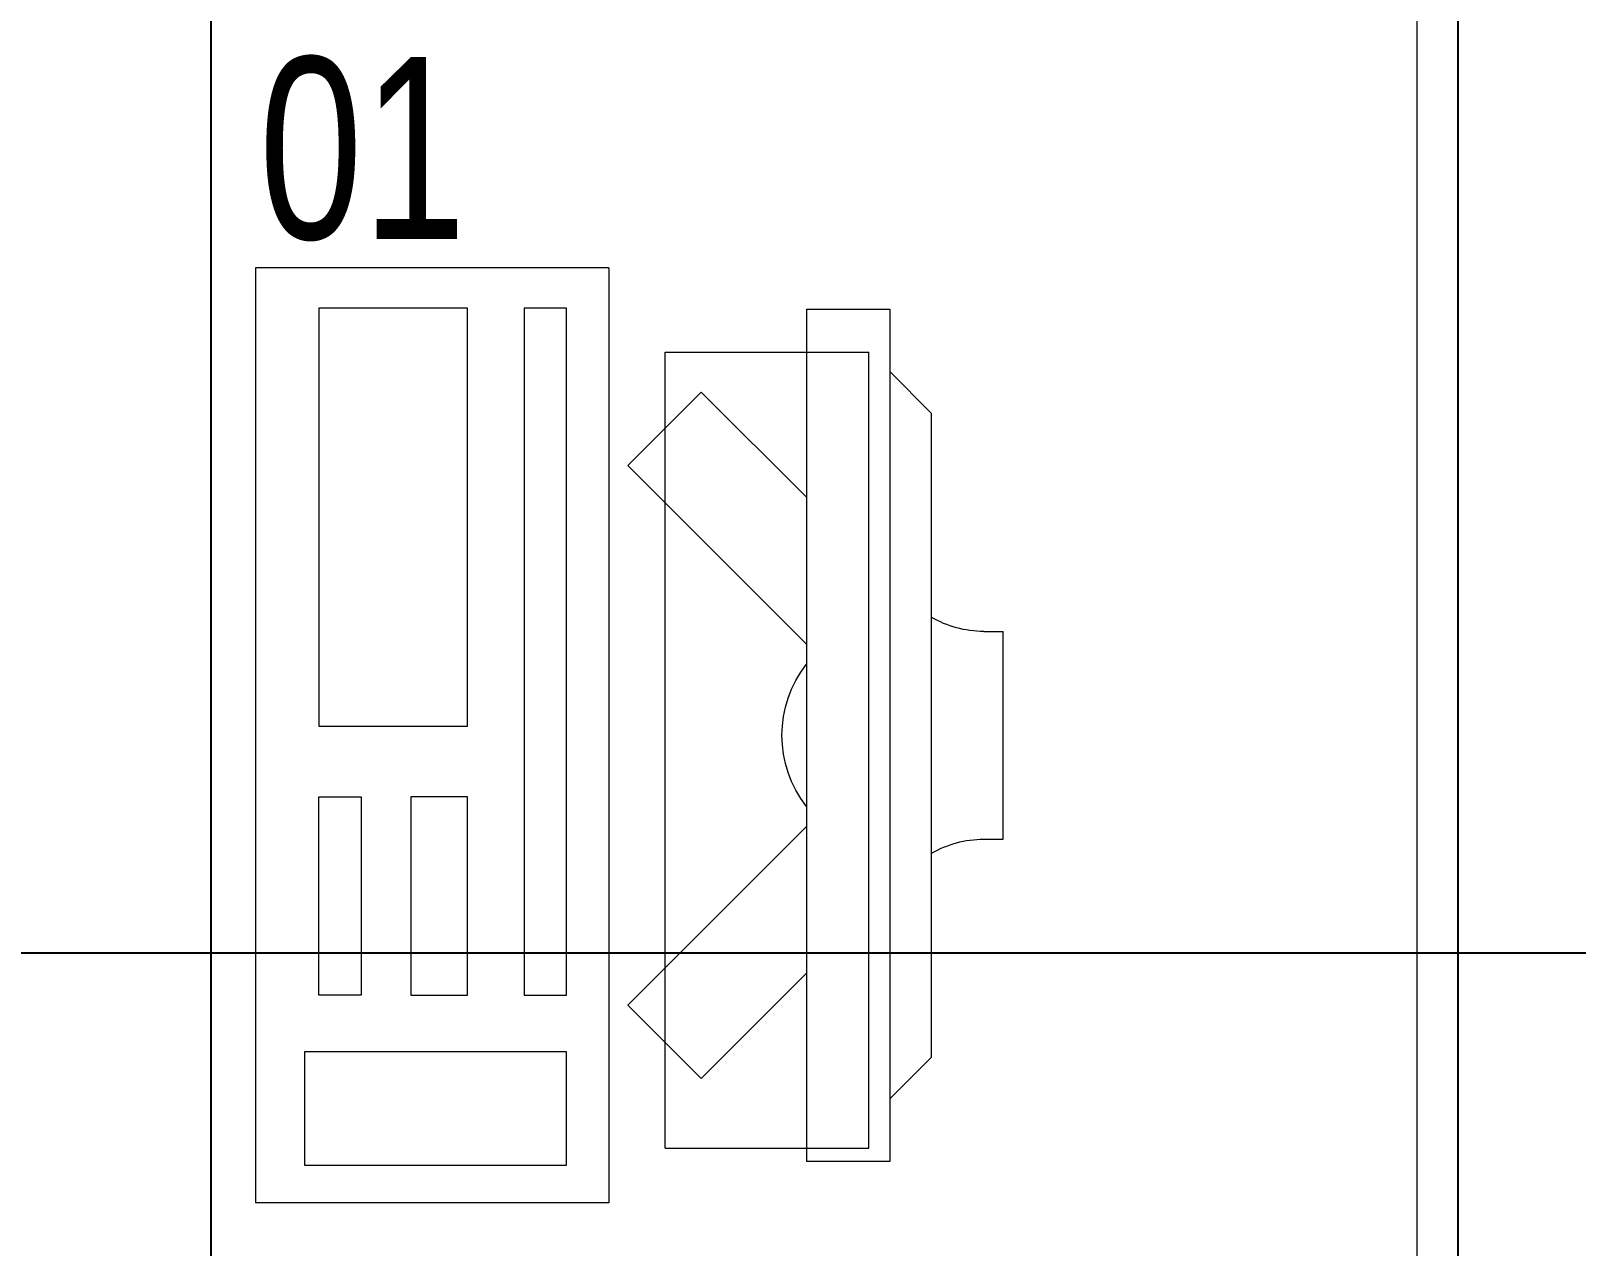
# Model space of a CAD drawing. Extents: x -178977 to 231842, y -29287 to 19916.
# Drawn here: x 39689 to 40433, y -3841 to -3256 of the extents above; entities that cross this region are included whole.
import ezdxf
from ezdxf import colors
from ezdxf.entities.mleader import LeaderData, LeaderLine
from ezdxf.math import Vec2, Vec3

# ---------------------------------------------------------------- set-up
doc = ezdxf.new("R2010")
doc.units = 0
doc.header["$LTSCALE"] = 0.25
doc.linetypes.add('DASHDOT', pattern=[25.4, 12.7, -6.35, 0, -6.35])
for name, color, linetype, lineweight in [('01-First Floor-FUR$0$72_EGR_EQP_TAG', 142, 'Continuous', 5), ('01-First Floor-FUR$0$LOADING', 253, 'Continuous', 5), ('E-LITE-CIRC', 6, 'Continuous', 25), ('E-LITE-CLNG-CNDT', 6, 'DASHDOT', 35)]:
    doc.layers.add(name, color=color, linetype=linetype, lineweight=lineweight)
doc.layers.add('01-First Floor-FUR$0$FALSE CEILING', color=251, linetype='Continuous')
doc.styles.add('01-First Floor-FUR$0$X3G_ENTITY_257CFD', font='swisscl.ttf', dxfattribs={"height": 200})
doc.styles.add('DC_SIMPLEX', font='SIMPLEX.shx', dxfattribs={"width": 0.7})

# ---------------------------------------------------------------- blocks, each defined once
blk = doc.blocks.new('01-First Floor-FUR$0$ITCWLS1-P')
at = {"layer": '01-First Floor-FUR$0$LOADING'}
for p, q in [((-0.17, 0.45), (-0.17, 0)), ((-0.17, 0.45), (0, 0.45)), ((0, 0.45), (0, 0)), ((-0.26509, 0.43, 0), (-0.30509, 0.43, 0)), ((-0.30509, 0.43, 0), (-0.30509, 0.02, 0)), ((-0.26509, 0.43, 0), (-0.26509, 0.02, 0)), ((-0.14957, 0.43047), (-0.12914, 0.43047)), ((-0.12914, 0.43047), (-0.12914, 0.40893)), ((-0.197, 0.40939), (-0.295, 0.40939)), ((-0.295, 0.02639), (-0.295, 0.40939)), ((-0.197, 0.02639), (-0.197, 0.40939)), ((-0.32509, 0.38, 0), (-0.30509, 0.4, 0)), ((-0.32509, 0.38, 0), (-0.32509, 0.07, 0)), ((-0.35032, 0.275), (-0.35961, 0.275)), ((-0.35961, 0.175), (-0.35961, 0.275)), ((-0.35032, 0.175), (-0.35961, 0.175)), ((-0.32509, 0.07, 0), (-0.30509, 0.05, 0)), ((-0.197, 0.02639), (-0.295, 0.02639)), ((-0.30509, 0.02, 0), (-0.26509, 0.02, 0)), ((-0.17, 0), (0, 0))]:
    blk.add_line(p, q, dxfattribs=at)
at = {"layer": '01-First Floor-FUR$0$LOADING', "extrusion": (2.48281e-10, 3.18408e-10, -1)}
for p, q in [((-0.26509, 0.33952), (-0.21443, 0.39019)), ((-0.17907, 0.35483), (-0.21443, 0.39019)), ((-0.26509, 0.26881), (-0.17907, 0.35483))]:
    blk.add_line(p, q, dxfattribs=at)
at = {"layer": '01-First Floor-FUR$0$LOADING', "extrusion": (2.48281e-10, -3.18408e-10, -1)}
for p, q in [((-0.26509, 0.18119), (-0.17907, 0.09517)), ((-0.26509, 0.11048), (-0.21443, 0.05981)), ((-0.17907, 0.09517), (-0.21443, 0.05981))]:
    blk.add_line(p, q, dxfattribs=at)
at = {"layer": '01-First Floor-FUR$0$LOADING'}
for points in [[(-0.12914, 0.40893), (-0.12914, 0.09996), (-0.14957, 0.09996), (-0.14957, 0.43047)], [(-0.14957, 0.09997), (-0.14957, 0.09997), (-0.14957, 0.09997), (-0.14957, 0.09997), (-0.14957, 0.09997), (-0.14957, 0.09997), (-0.14957, 0.09997), (-0.14957, 0.09997), (-0.14957, 0.09997)], [(-0.14957, 0.09997), (-0.14957, 0.09997), (-0.14957, 0.09997), (-0.14957, 0.09997), (-0.14957, 0.09997), (-0.14957, 0.09997), (-0.14957, 0.09997), (-0.14957, 0.09997), (-0.14957, 0.09997), (-0.14957, 0.09997), (-0.14957, 0.09997), (-0.14957, 0.09997), (-0.14957, 0.09997), (-0.14957, 0.09997), (-0.14957, 0.09997), (-0.14957, 0.09997), (-0.14957, 0.09997), (-0.14957, 0.09997)], [(-0.14957, 0.09996), (-0.14957, 0.09996), (-0.14957, 0.09996), (-0.14957, 0.09996), (-0.14957, 0.09996), (-0.14957, 0.09996), (-0.14957, 0.09996), (-0.14957, 0.09996), (-0.14957, 0.09996), (-0.14957, 0.09996)], [(-0.14957, 0.09996), (-0.14957, 0.09996), (-0.14957, 0.09996), (-0.14957, 0.09996), (-0.14957, 0.09996), (-0.14957, 0.09996), (-0.14957, 0.09996)], [(-0.14957, 0.09997), (-0.14957, 0.09997), (-0.14957, 0.09997), (-0.14957, 0.09997), (-0.14957, 0.09997), (-0.14957, 0.09997), (-0.14957, 0.09997), (-0.14957, 0.09997), (-0.14957, 0.09997), (-0.14957, 0.09997)], [(-0.14957, 0.09997), (-0.14957, 0.09997), (-0.14957, 0.09997), (-0.14957, 0.09997), (-0.14957, 0.09997), (-0.14957, 0.09997), (-0.14957, 0.09997), (-0.14957, 0.09997), (-0.14957, 0.09997), (-0.14957, 0.09997), (-0.14957, 0.09997), (-0.14957, 0.09997), (-0.14957, 0.09997), (-0.14957, 0.09997), (-0.14957, 0.09997)], [(-0.14957, 0.09997), (-0.14957, 0.09997), (-0.14957, 0.09997), (-0.14957, 0.09997), (-0.14957, 0.09997), (-0.14957, 0.09997), (-0.14957, 0.09997), (-0.14957, 0.09997), (-0.14957, 0.09997), (-0.14957, 0.09997)], [(-0.14957, 0.09997), (-0.14957, 0.09997), (-0.14957, 0.09997), (-0.14957, 0.09997), (-0.14957, 0.09997), (-0.14957, 0.09997), (-0.14957, 0.09997), (-0.14957, 0.09997), (-0.14957, 0.09997), (-0.14957, 0.09997)], [(-0.14957, 0.09996), (-0.14957, 0.09996), (-0.14957, 0.09996), (-0.14957, 0.09996), (-0.14957, 0.09996), (-0.14957, 0.09996), (-0.14957, 0.09996), (-0.14957, 0.09996), (-0.14957, 0.09996), (-0.14957, 0.09996), (-0.14957, 0.09996), (-0.14957, 0.09996), (-0.14957, 0.09996), (-0.14957, 0.09996), (-0.14957, 0.09996), (-0.14957, 0.09996), (-0.14957, 0.09996), (-0.14957, 0.09996), (-0.14957, 0.09997), (-0.14957, 0.09997), (-0.14957, 0.09997), (-0.14957, 0.09997), (-0.14957, 0.09997), (-0.14957, 0.09997), (-0.14957, 0.09997), (-0.14957, 0.09997), (-0.14957, 0.09997), (-0.14957, 0.09997), (-0.14957, 0.09997), (-0.14957, 0.09997), (-0.14957, 0.09997), (-0.14957, 0.09997), (-0.14956, 0.09997), (-0.14956, 0.09997), (-0.14956, 0.09997), (-0.14956, 0.09996), (-0.14956, 0.09996), (-0.14956, 0.09996), (-0.14956, 0.09996), (-0.14956, 0.09996), (-0.14956, 0.09996), (-0.14956, 0.09996), (-0.14956, 0.09996), (-0.14956, 0.09996), (-0.14956, 0.09996), (-0.14956, 0.09996), (-0.14956, 0.09996), (-0.14956, 0.09996), (-0.14957, 0.09996), (-0.14957, 0.09996), (-0.14957, 0.09996), (-0.14957, 0.09996), (-0.14957, 0.09996), (-0.14957, 0.09996)], [(-0.14957, 0.09996), (-0.14957, 0.09996), (-0.14957, 0.09996), (-0.14957, 0.09996), (-0.14957, 0.09996), (-0.14957, 0.09996), (-0.14957, 0.09996), (-0.14957, 0.09996), (-0.14957, 0.09996), (-0.14957, 0.09996), (-0.14957, 0.09997), (-0.14957, 0.09997), (-0.14957, 0.09997), (-0.14957, 0.09996), (-0.14957, 0.09996), (-0.14957, 0.09996), (-0.14957, 0.09996), (-0.14957, 0.09996), (-0.14957, 0.09996), (-0.14957, 0.09997), (-0.14957, 0.09997), (-0.14957, 0.09997), (-0.14957, 0.09997), (-0.14957, 0.09997), (-0.14957, 0.09997), (-0.14957, 0.09997), (-0.14957, 0.09997), (-0.14957, 0.09997), (-0.14957, 0.09997), (-0.14957, 0.09997), (-0.14957, 0.09997), (-0.14957, 0.09997), (-0.14957, 0.09997), (-0.14957, 0.09997), (-0.14957, 0.09997), (-0.14957, 0.09997), (-0.14957, 0.09997), (-0.14957, 0.09997), (-0.14957, 0.09997), (-0.14957, 0.09997), (-0.14957, 0.09997), (-0.14957, 0.09997), (-0.14957, 0.09997), (-0.14957, 0.09997), (-0.14957, 0.09997), (-0.14957, 0.09997), (-0.14957, 0.09997), (-0.14957, 0.09997), (-0.14957, 0.09997), (-0.14957, 0.09997), (-0.14957, 0.09997), (-0.14957, 0.09997), (-0.14957, 0.09997), (-0.14957, 0.09997), (-0.14957, 0.09997), (-0.14957, 0.09997), (-0.14957, 0.09997), (-0.14957, 0.09997), (-0.14957, 0.09997), (-0.14957, 0.09997), (-0.14957, 0.09997), (-0.14957, 0.09997), (-0.14957, 0.09997), (-0.14957, 0.09997), (-0.14957, 0.09997), (-0.14957, 0.09997), (-0.14957, 0.09997), (-0.14957, 0.09997), (-0.14957, 0.09997), (-0.14957, 0.09997), (-0.14957, 0.09997), (-0.14957, 0.09997), (-0.14957, 0.09997), (-0.14957, 0.09997), (-0.14957, 0.09997), (-0.14957, 0.09997), (-0.14957, 0.09997), (-0.14957, 0.09997), (-0.14957, 0.09997), (-0.14957, 0.09997), (-0.14956, 0.09997), (-0.14957, 0.09997), (-0.14957, 0.09997), (-0.14957, 0.09997), (-0.14957, 0.09997), (-0.14956, 0.09997), (-0.14957, 0.09997), (-0.14957, 0.09997), (-0.14957, 0.09997), (-0.14957, 0.09997), (-0.14957, 0.09997), (-0.14957, 0.09997), (-0.14957, 0.09997), (-0.14957, 0.09997), (-0.14957, 0.09997), (-0.14957, 0.09997), (-0.14956, 0.09997), (-0.14957, 0.09996), (-0.14957, 0.09996), (-0.14957, 0.09996), (-0.14956, 0.09996), (-0.14957, 0.09996), (-0.14957, 0.09996), (-0.14957, 0.09996), (-0.14957, 0.09996), (-0.14957, 0.09996), (-0.14957, 0.09996), (-0.14957, 0.09996), (-0.14957, 0.09996), (-0.14957, 0.09996), (-0.14957, 0.09996)], [(-0.14957, 0.09996), (-0.14957, 0.09996), (-0.14957, 0.09996), (-0.14957, 0.09996), (-0.14957, 0.09996), (-0.14957, 0.09996), (-0.14957, 0.09996), (-0.14957, 0.09996)], [(-0.14957, 0.09996), (-0.14957, 0.09996), (-0.14957, 0.09996), (-0.14957, 0.09996), (-0.14957, 0.09996), (-0.14957, 0.09996), (-0.14957, 0.09996), (-0.14957, 0.09996), (-0.14957, 0.09996), (-0.14957, 0.09996), (-0.14957, 0.09996), (-0.14957, 0.09996), (-0.14957, 0.09996), (-0.14957, 0.09996), (-0.14957, 0.09996), (-0.14957, 0.09996), (-0.14957, 0.09996), (-0.14957, 0.09996), (-0.14957, 0.09996), (-0.14957, 0.09996), (-0.14957, 0.09996), (-0.14957, 0.09996), (-0.14957, 0.09996), (-0.14957, 0.09996), (-0.14957, 0.09996), (-0.14957, 0.09996), (-0.14957, 0.09996), (-0.14957, 0.09996), (-0.14957, 0.09996), (-0.14957, 0.09996), (-0.14957, 0.09996), (-0.14957, 0.09996), (-0.14957, 0.09996), (-0.14957, 0.09996), (-0.14957, 0.09996), (-0.14957, 0.09996), (-0.14957, 0.09996), (-0.14957, 0.09996), (-0.14957, 0.09996), (-0.14957, 0.09996), (-0.14957, 0.09996), (-0.14957, 0.09996), (-0.14957, 0.09996), (-0.14957, 0.09996), (-0.14957, 0.09996), (-0.14957, 0.09996), (-0.14957, 0.09996), (-0.14957, 0.09996), (-0.14956, 0.09996), (-0.14956, 0.09996), (-0.14956, 0.09996), (-0.14956, 0.09996), (-0.14957, 0.09996), (-0.14957, 0.09996), (-0.14957, 0.09996), (-0.14957, 0.09996), (-0.14957, 0.09996), (-0.14957, 0.09996), (-0.14956, 0.09996), (-0.14957, 0.09996), (-0.14957, 0.09996), (-0.14957, 0.09996), (-0.14957, 0.09996), (-0.14957, 0.09996), (-0.14957, 0.09996), (-0.14957, 0.09996), (-0.14957, 0.09996), (-0.14957, 0.09996), (-0.14957, 0.09996), (-0.14956, 0.09996), (-0.14956, 0.09996), (-0.14957, 0.09996), (-0.14957, 0.09996), (-0.14957, 0.09996), (-0.14957, 0.09996), (-0.14957, 0.09996), (-0.14957, 0.09996), (-0.14957, 0.09996), (-0.14957, 0.09996), (-0.14957, 0.09996), (-0.14957, 0.09996), (-0.14957, 0.09996), (-0.14957, 0.09996), (-0.14957, 0.09996), (-0.14957, 0.09996), (-0.14957, 0.09996), (-0.14957, 0.09996), (-0.14957, 0.09996), (-0.14957, 0.09996)], [(-0.14957, 0.09996), (-0.14957, 0.09996), (-0.14957, 0.09996), (-0.14957, 0.09996), (-0.14957, 0.09996), (-0.14957, 0.09996), (-0.14957, 0.09996), (-0.14957, 0.09996), (-0.14957, 0.09996), (-0.14957, 0.09996), (-0.14957, 0.09996), (-0.14957, 0.09996)], [(-0.14957, 0.09996), (-0.14957, 0.09996), (-0.14956, 0.09996), (-0.14956, 0.09996), (-0.14956, 0.09996), (-0.14956, 0.09996), (-0.14957, 0.09996)], [(-0.14957, 0.09996), (-0.14957, 0.09996), (-0.14957, 0.09996), (-0.14957, 0.09996), (-0.14957, 0.09996), (-0.14957, 0.09996), (-0.14957, 0.09996), (-0.14957, 0.09996), (-0.14957, 0.09996), (-0.14956, 0.09996), (-0.14956, 0.09996), (-0.14956, 0.09996), (-0.14956, 0.09996), (-0.14956, 0.09996), (-0.14956, 0.09996), (-0.14956, 0.09996), (-0.14957, 0.09996)]]:
    blk.add_lwpolyline(points, dxfattribs=at)
for points in [[(-0.1019, 0.43047), (-0.03039, 0.43047), (-0.03039, 0.22944), (-0.1019, 0.22944)], [(-0.1019, 0.19536), (-0.07466, 0.19536), (-0.07466, 0.09996), (-0.1019, 0.09996)], [(-0.03039, 0.19536), (-0.05082, 0.19536), (-0.05082, 0.09996), (-0.03039, 0.09996)], [(-0.14956, 0.09996), (-0.14956, 0.09996), (-0.14956, 0.09996), (-0.14956, 0.09996), (-0.14956, 0.09996), (-0.14956, 0.09996), (-0.14956, 0.09996), (-0.14956, 0.09996), (-0.14957, 0.09996), (-0.14957, 0.09996), (-0.14957, 0.09996), (-0.14957, 0.09996), (-0.14957, 0.09996), (-0.14957, 0.09996), (-0.14957, 0.09996), (-0.14957, 0.09996), (-0.14957, 0.09996), (-0.14957, 0.09996), (-0.14957, 0.09996), (-0.14957, 0.09996), (-0.14957, 0.09996), (-0.14957, 0.09996), (-0.14957, 0.09996), (-0.14957, 0.09996), (-0.14957, 0.09996), (-0.14957, 0.09996), (-0.14957, 0.09996), (-0.14957, 0.09996), (-0.14957, 0.09996), (-0.14957, 0.09996), (-0.14957, 0.09996), (-0.14957, 0.09996), (-0.14957, 0.09996), (-0.14957, 0.09996), (-0.14957, 0.09996), (-0.14957, 0.09996), (-0.14957, 0.09996), (-0.14957, 0.09996), (-0.14957, 0.09996), (-0.14957, 0.09996), (-0.14957, 0.09996), (-0.14957, 0.09996), (-0.14957, 0.09996), (-0.14957, 0.09996), (-0.14957, 0.09996), (-0.14957, 0.09996), (-0.14957, 0.09996), (-0.14957, 0.09996), (-0.14957, 0.09996), (-0.14957, 0.09996), (-0.14957, 0.09996), (-0.14957, 0.09996), (-0.14957, 0.09996), (-0.14957, 0.09996), (-0.14957, 0.09996), (-0.14957, 0.09996), (-0.14957, 0.09996), (-0.14956, 0.09996), (-0.14956, 0.09996), (-0.14956, 0.09996), (-0.14956, 0.09996), (-0.14956, 0.09996), (-0.14956, 0.09996), (-0.14956, 0.09996), (-0.14956, 0.09996), (-0.14956, 0.09996), (-0.14956, 0.09996), (-0.14956, 0.09996), (-0.14956, 0.09996), (-0.14956, 0.09996), (-0.14956, 0.09996), (-0.14956, 0.09996), (-0.14956, 0.09996), (-0.14956, 0.09996), (-0.14956, 0.09996), (-0.14956, 0.09996), (-0.14956, 0.09996), (-0.14956, 0.09996), (-0.14956, 0.09996), (-0.14956, 0.09996), (-0.14956, 0.09996), (-0.14956, 0.09996), (-0.14956, 0.09996), (-0.14956, 0.09996), (-0.14956, 0.09996), (-0.14956, 0.09996), (-0.14956, 0.09996), (-0.14956, 0.09996), (-0.14956, 0.09996), (-0.14957, 0.09996), (-0.14957, 0.09996), (-0.14957, 0.09996), (-0.14957, 0.09996), (-0.14957, 0.09996), (-0.14957, 0.09996), (-0.14957, 0.09996), (-0.14957, 0.09996), (-0.14957, 0.09996), (-0.14957, 0.09996), (-0.14957, 0.09996), (-0.14957, 0.09996), (-0.14957, 0.09996), (-0.14957, 0.09996), (-0.14957, 0.09996), (-0.14957, 0.09996), (-0.14957, 0.09996), (-0.14957, 0.09996), (-0.14957, 0.09996), (-0.14957, 0.09996), (-0.14957, 0.09996), (-0.14957, 0.09996), (-0.14957, 0.09996), (-0.14957, 0.09996), (-0.14957, 0.09996), (-0.14957, 0.09996), (-0.14957, 0.09996), (-0.14957, 0.09996), (-0.14957, 0.09996), (-0.14957, 0.09996), (-0.14957, 0.09996), (-0.14957, 0.09996), (-0.14957, 0.09996), (-0.14957, 0.09996), (-0.14957, 0.09996), (-0.14957, 0.09996), (-0.14957, 0.09996), (-0.14957, 0.09996), (-0.14957, 0.09996), (-0.14957, 0.09996), (-0.14957, 0.09996), (-0.14957, 0.09996), (-0.14957, 0.09996), (-0.14957, 0.09996), (-0.14957, 0.09996), (-0.14957, 0.09996), (-0.14957, 0.09996), (-0.14957, 0.09996), (-0.14957, 0.09996), (-0.14957, 0.09996), (-0.14957, 0.09996), (-0.14957, 0.09996), (-0.14957, 0.09996), (-0.14957, 0.09996), (-0.14957, 0.09996), (-0.14957, 0.09996), (-0.14957, 0.09996), (-0.14957, 0.09996), (-0.14957, 0.09996), (-0.14957, 0.09996), (-0.14957, 0.09996), (-0.14957, 0.09996), (-0.14957, 0.09996), (-0.14957, 0.09996), (-0.14957, 0.09996), (-0.14956, 0.09996), (-0.14956, 0.09996), (-0.14956, 0.09996), (-0.14956, 0.09996), (-0.14956, 0.09996), (-0.14956, 0.09996), (-0.14956, 0.09996), (-0.14956, 0.09996), (-0.14956, 0.09996), (-0.14956, 0.09996), (-0.14956, 0.09996), (-0.14956, 0.09996), (-0.14956, 0.09996), (-0.14956, 0.09996), (-0.14956, 0.09996), (-0.14956, 0.09996), (-0.14956, 0.09996), (-0.14956, 0.09996), (-0.14956, 0.09996), (-0.14956, 0.09996), (-0.14956, 0.09996), (-0.14956, 0.09996), (-0.14956, 0.09996), (-0.14956, 0.09996), (-0.14956, 0.09996), (-0.14956, 0.09996), (-0.14956, 0.09996), (-0.14956, 0.09996), (-0.14956, 0.09996), (-0.14956, 0.09996), (-0.14956, 0.09996), (-0.14956, 0.09996), (-0.14956, 0.09996), (-0.14956, 0.09996), (-0.14956, 0.09996), (-0.14956, 0.09996), (-0.14956, 0.09996), (-0.14956, 0.09996), (-0.14956, 0.09996), (-0.14956, 0.09996), (-0.14956, 0.09996), (-0.14956, 0.09996), (-0.14956, 0.09996), (-0.14956, 0.09996), (-0.14956, 0.09996), (-0.14956, 0.09996), (-0.14956, 0.09996), (-0.14957, 0.09996), (-0.14957, 0.09996), (-0.14957, 0.09996), (-0.14957, 0.09996), (-0.14957, 0.09996), (-0.14957, 0.09996), (-0.14957, 0.09996), (-0.14957, 0.09996), (-0.14957, 0.09996), (-0.14957, 0.09996), (-0.14957, 0.09996), (-0.14957, 0.09996), (-0.14957, 0.09996), (-0.14957, 0.09996), (-0.14957, 0.09996), (-0.14957, 0.09996), (-0.14957, 0.09996), (-0.14957, 0.09996), (-0.14957, 0.09996), (-0.14957, 0.09996), (-0.14957, 0.09996), (-0.14957, 0.09996), (-0.14957, 0.09996), (-0.14957, 0.09996), (-0.14957, 0.09996), (-0.14957, 0.09996), (-0.14957, 0.09996), (-0.14957, 0.09996), (-0.14957, 0.09996), (-0.14957, 0.09996), (-0.14957, 0.09996), (-0.14957, 0.09996), (-0.14957, 0.09996), (-0.14957, 0.09996), (-0.14956, 0.09996), (-0.14956, 0.09996), (-0.14956, 0.09996), (-0.14956, 0.09996), (-0.14956, 0.09996), (-0.14956, 0.09996), (-0.14956, 0.09996), (-0.14956, 0.09996), (-0.14956, 0.09996), (-0.14956, 0.09996), (-0.14956, 0.09996), (-0.14956, 0.09996), (-0.14956, 0.09996), (-0.14956, 0.09996), (-0.14956, 0.09996), (-0.14956, 0.09996), (-0.14956, 0.09996), (-0.14956, 0.09996), (-0.14956, 0.09996), (-0.14956, 0.09996), (-0.14956, 0.09996), (-0.14956, 0.09996), (-0.14956, 0.09996), (-0.14956, 0.09996), (-0.14956, 0.09996), (-0.14956, 0.09996), (-0.14956, 0.09996), (-0.14956, 0.09996), (-0.14956, 0.09996), (-0.14956, 0.09996), (-0.14956, 0.09996), (-0.14956, 0.09996), (-0.14956, 0.09996), (-0.14956, 0.09996), (-0.14956, 0.09996), (-0.14956, 0.09996), (-0.14956, 0.09996), (-0.14956, 0.09996), (-0.14956, 0.09996), (-0.14956, 0.09996), (-0.14956, 0.09996), (-0.14956, 0.09996)], [(-0.14957, 0.09996), (-0.14957, 0.09996), (-0.14957, 0.09996), (-0.14957, 0.09996), (-0.14957, 0.09996), (-0.14957, 0.09996), (-0.14957, 0.09996), (-0.14957, 0.09996), (-0.14957, 0.09996), (-0.14957, 0.09996), (-0.14957, 0.09996), (-0.14957, 0.09996), (-0.14957, 0.09996), (-0.14957, 0.09996), (-0.14957, 0.09996), (-0.14957, 0.09996), (-0.14957, 0.09996), (-0.14957, 0.09996), (-0.14957, 0.09996), (-0.14957, 0.09996), (-0.14957, 0.09996), (-0.14957, 0.09996), (-0.14957, 0.09996), (-0.14957, 0.09996), (-0.14957, 0.09996), (-0.14957, 0.09996), (-0.14957, 0.09996), (-0.14957, 0.09996), (-0.14957, 0.09996), (-0.14957, 0.09996), (-0.14957, 0.09996), (-0.14957, 0.09996), (-0.14957, 0.09996), (-0.14957, 0.09996), (-0.14957, 0.09996), (-0.14957, 0.09996), (-0.14957, 0.09996), (-0.14957, 0.09996), (-0.14957, 0.09996), (-0.14957, 0.09996), (-0.14957, 0.09996), (-0.14957, 0.09996), (-0.14957, 0.09996), (-0.14957, 0.09996), (-0.14957, 0.09996), (-0.14957, 0.09996), (-0.14957, 0.09996), (-0.14957, 0.09996), (-0.14957, 0.09996), (-0.14957, 0.09996), (-0.14957, 0.09996), (-0.14957, 0.09996), (-0.14957, 0.09996), (-0.14957, 0.09996), (-0.14957, 0.09996), (-0.14957, 0.09996), (-0.14957, 0.09996), (-0.14957, 0.09996), (-0.14957, 0.09996), (-0.14957, 0.09996), (-0.14957, 0.09996), (-0.14957, 0.09996), (-0.14957, 0.09996), (-0.14957, 0.09996), (-0.14957, 0.09996), (-0.14957, 0.09996), (-0.14957, 0.09996), (-0.14957, 0.09996), (-0.14957, 0.09996), (-0.14957, 0.09996), (-0.14957, 0.09996), (-0.14957, 0.09996), (-0.14957, 0.09996), (-0.14957, 0.09996), (-0.14957, 0.09996), (-0.14957, 0.09996), (-0.14957, 0.09996), (-0.14957, 0.09996), (-0.14957, 0.09996), (-0.14957, 0.09996), (-0.14957, 0.09996), (-0.14957, 0.09996), (-0.14957, 0.09996), (-0.14957, 0.09996), (-0.14957, 0.09996), (-0.14957, 0.09996), (-0.14957, 0.09996), (-0.14957, 0.09996), (-0.14957, 0.09996), (-0.14957, 0.09996), (-0.14957, 0.09996), (-0.14957, 0.09996), (-0.14957, 0.09996), (-0.14957, 0.09996), (-0.14957, 0.09996), (-0.14957, 0.09996), (-0.14957, 0.09996), (-0.14957, 0.09996), (-0.14957, 0.09996), (-0.14957, 0.09996), (-0.14957, 0.09996), (-0.14957, 0.09996), (-0.14957, 0.09996), (-0.14957, 0.09996), (-0.14957, 0.09996), (-0.14957, 0.09996), (-0.14957, 0.09996), (-0.14957, 0.09996), (-0.14957, 0.09996), (-0.14957, 0.09996), (-0.14957, 0.09996), (-0.14957, 0.09996), (-0.14957, 0.09996), (-0.14957, 0.09996), (-0.14957, 0.09996), (-0.14957, 0.09996), (-0.14957, 0.09996), (-0.14957, 0.09996), (-0.14957, 0.09996), (-0.14957, 0.09996), (-0.14957, 0.09996), (-0.14957, 0.09996), (-0.14957, 0.09996), (-0.14957, 0.09996), (-0.14957, 0.09996), (-0.14957, 0.09996), (-0.14957, 0.09996), (-0.14957, 0.09996), (-0.14957, 0.09996), (-0.14957, 0.09996), (-0.14957, 0.09996), (-0.14957, 0.09996), (-0.14957, 0.09996), (-0.14957, 0.09996), (-0.14957, 0.09996), (-0.14957, 0.09996), (-0.14957, 0.09996), (-0.14957, 0.09996), (-0.14957, 0.09996), (-0.14957, 0.09996), (-0.14957, 0.09996), (-0.14957, 0.09996), (-0.14957, 0.09996), (-0.14957, 0.09996), (-0.14957, 0.09996), (-0.14957, 0.09996), (-0.14957, 0.09996), (-0.14957, 0.09996), (-0.14957, 0.09996), (-0.14957, 0.09996), (-0.14957, 0.09996), (-0.14957, 0.09996), (-0.14957, 0.09996), (-0.14957, 0.09996), (-0.14957, 0.09996), (-0.14957, 0.09996), (-0.14957, 0.09996), (-0.14957, 0.09996), (-0.14957, 0.09996), (-0.14957, 0.09996), (-0.14957, 0.09996), (-0.14957, 0.09996), (-0.14957, 0.09996), (-0.14957, 0.09996), (-0.14957, 0.09996), (-0.14957, 0.09996), (-0.14957, 0.09996), (-0.14957, 0.09996), (-0.14957, 0.09996), (-0.14957, 0.09996), (-0.14957, 0.09996), (-0.14957, 0.09996), (-0.14957, 0.09996), (-0.14957, 0.09996), (-0.14957, 0.09996), (-0.14957, 0.09996), (-0.14957, 0.09996), (-0.14957, 0.09996), (-0.14957, 0.09996), (-0.14957, 0.09996), (-0.14957, 0.09996), (-0.14957, 0.09996), (-0.14957, 0.09996), (-0.14957, 0.09996), (-0.14957, 0.09996), (-0.14957, 0.09996), (-0.14957, 0.09996), (-0.14957, 0.09996), (-0.14957, 0.09996), (-0.14957, 0.09996), (-0.14957, 0.09996), (-0.14957, 0.09996), (-0.14957, 0.09996), (-0.14957, 0.09996), (-0.14957, 0.09996), (-0.14957, 0.09996), (-0.14957, 0.09996), (-0.14957, 0.09996), (-0.14957, 0.09996), (-0.14957, 0.09996), (-0.14957, 0.09996), (-0.14957, 0.09996), (-0.14957, 0.09996), (-0.14957, 0.09996), (-0.14957, 0.09996), (-0.14957, 0.09996), (-0.14957, 0.09996), (-0.14957, 0.09996), (-0.14957, 0.09996), (-0.14957, 0.09996), (-0.14957, 0.09996), (-0.14957, 0.09996), (-0.14957, 0.09996), (-0.14957, 0.09996)], [(-0.14957, 0.09996), (-0.14957, 0.09996), (-0.14957, 0.09996), (-0.14957, 0.09996), (-0.14957, 0.09996), (-0.14957, 0.09996), (-0.14957, 0.09996), (-0.14957, 0.09996), (-0.14957, 0.09996), (-0.14957, 0.09996), (-0.14957, 0.09996), (-0.14957, 0.09996), (-0.14957, 0.09996), (-0.14957, 0.09996), (-0.14957, 0.09996), (-0.14957, 0.09996), (-0.14957, 0.09996), (-0.14957, 0.09996), (-0.14957, 0.09996), (-0.14957, 0.09996), (-0.14957, 0.09996), (-0.14957, 0.09996), (-0.14957, 0.09996), (-0.14957, 0.09996), (-0.14957, 0.09996), (-0.14957, 0.09996), (-0.14957, 0.09996), (-0.14957, 0.09996), (-0.14957, 0.09996), (-0.14957, 0.09996), (-0.14957, 0.09996), (-0.14957, 0.09996), (-0.14957, 0.09996), (-0.14957, 0.09996), (-0.14957, 0.09996), (-0.14957, 0.09996), (-0.14957, 0.09996), (-0.14957, 0.09996), (-0.14957, 0.09996), (-0.14957, 0.09996), (-0.14957, 0.09996), (-0.14957, 0.09996), (-0.14957, 0.09996), (-0.14957, 0.09996), (-0.14957, 0.09996), (-0.14957, 0.09996), (-0.14957, 0.09996), (-0.14957, 0.09996), (-0.14957, 0.09996), (-0.14957, 0.09996), (-0.14957, 0.09996), (-0.14957, 0.09996), (-0.14957, 0.09996), (-0.14957, 0.09996), (-0.14957, 0.09996), (-0.14957, 0.09996), (-0.14957, 0.09996), (-0.14957, 0.09996), (-0.14957, 0.09996), (-0.14957, 0.09996), (-0.14957, 0.09996), (-0.14957, 0.09996), (-0.14957, 0.09996), (-0.14957, 0.09996), (-0.14957, 0.09996), (-0.14957, 0.09996), (-0.14957, 0.09996), (-0.14957, 0.09996), (-0.14957, 0.09996), (-0.14957, 0.09996), (-0.14957, 0.09996), (-0.14957, 0.09996), (-0.14957, 0.09996), (-0.14957, 0.09996), (-0.14957, 0.09996), (-0.14957, 0.09996), (-0.14957, 0.09996), (-0.14957, 0.09996), (-0.14957, 0.09996), (-0.14957, 0.09996), (-0.14957, 0.09996), (-0.14957, 0.09996), (-0.14957, 0.09996), (-0.14957, 0.09996), (-0.14957, 0.09996), (-0.14957, 0.09996), (-0.14957, 0.09996), (-0.14957, 0.09996), (-0.14957, 0.09996), (-0.14957, 0.09996), (-0.14957, 0.09996), (-0.14957, 0.09996), (-0.14957, 0.09996), (-0.14957, 0.09996), (-0.14957, 0.09996), (-0.14957, 0.09996), (-0.14957, 0.09996), (-0.14957, 0.09996), (-0.14957, 0.09996), (-0.14957, 0.09996), (-0.14957, 0.09996), (-0.14957, 0.09996), (-0.14957, 0.09996), (-0.14957, 0.09996), (-0.14957, 0.09996), (-0.14957, 0.09996), (-0.14957, 0.09996), (-0.14957, 0.09996), (-0.14957, 0.09996), (-0.14957, 0.09996), (-0.14957, 0.09996), (-0.14957, 0.09996), (-0.14957, 0.09996), (-0.14957, 0.09996), (-0.14957, 0.09996), (-0.14957, 0.09996), (-0.14957, 0.09996), (-0.14957, 0.09996), (-0.14957, 0.09996), (-0.14957, 0.09996), (-0.14957, 0.09996), (-0.14957, 0.09996), (-0.14957, 0.09996), (-0.14957, 0.09996), (-0.14957, 0.09996), (-0.14957, 0.09996), (-0.14957, 0.09996), (-0.14957, 0.09996), (-0.14957, 0.09996), (-0.14957, 0.09996), (-0.14957, 0.09996), (-0.14957, 0.09996), (-0.14957, 0.09996), (-0.14957, 0.09996), (-0.14957, 0.09996), (-0.14957, 0.09996), (-0.14957, 0.09996), (-0.14957, 0.09996), (-0.14957, 0.09996), (-0.14957, 0.09996), (-0.14957, 0.09996), (-0.14957, 0.09996), (-0.14957, 0.09996), (-0.14957, 0.09996), (-0.14957, 0.09996), (-0.14957, 0.09996), (-0.14957, 0.09996), (-0.14957, 0.09996), (-0.14957, 0.09996), (-0.14957, 0.09996), (-0.14957, 0.09996), (-0.14957, 0.09996), (-0.14957, 0.09996), (-0.14957, 0.09996), (-0.14957, 0.09996), (-0.14957, 0.09996), (-0.14957, 0.09996), (-0.14957, 0.09996), (-0.14957, 0.09996), (-0.14957, 0.09996), (-0.14957, 0.09996), (-0.14957, 0.09996), (-0.14957, 0.09996), (-0.14957, 0.09996), (-0.14957, 0.09996), (-0.14957, 0.09996), (-0.14957, 0.09996), (-0.14957, 0.09996), (-0.14957, 0.09996), (-0.14957, 0.09996), (-0.14957, 0.09996), (-0.14957, 0.09996), (-0.14957, 0.09996), (-0.14957, 0.09996), (-0.14957, 0.09996), (-0.14957, 0.09996), (-0.14957, 0.09996), (-0.14957, 0.09996), (-0.14957, 0.09996), (-0.14957, 0.09996), (-0.14957, 0.09996), (-0.14957, 0.09996), (-0.14957, 0.09996), (-0.14957, 0.09996), (-0.14957, 0.09996), (-0.14957, 0.09996), (-0.14957, 0.09996), (-0.14957, 0.09996), (-0.14957, 0.09996), (-0.14957, 0.09996), (-0.14957, 0.09996), (-0.14957, 0.09996), (-0.14957, 0.09996), (-0.14957, 0.09996), (-0.14957, 0.09996), (-0.14957, 0.09996), (-0.14957, 0.09996), (-0.14957, 0.09996), (-0.14957, 0.09996), (-0.14957, 0.09996), (-0.14957, 0.09996), (-0.14957, 0.09996), (-0.14957, 0.09996), (-0.14957, 0.09996), (-0.14957, 0.09996), (-0.14957, 0.09996), (-0.14957, 0.09996), (-0.14957, 0.09996), (-0.14957, 0.09996), (-0.14957, 0.09996), (-0.14957, 0.09996), (-0.14957, 0.09996), (-0.14957, 0.09996), (-0.14957, 0.09996), (-0.14957, 0.09996), (-0.14957, 0.09996), (-0.14957, 0.09996), (-0.14957, 0.09996), (-0.14957, 0.09996)], [(-0.14957, 0.0727), (-0.02358, 0.0727), (-0.02358, 0.01818), (-0.14957, 0.01818)]]:
    blk.add_lwpolyline(points, close=True, dxfattribs=at)
for centre, radius, start, end in [((-0.35032, 0.325), 0.05, 270, 300.30934), ((-0.3089, 0.225), 0.05564, 321.94311, 38.05689), ((-0.35032, 0.125), 0.05, 59.69066, 90)]:
    blk.add_arc(centre, radius, start, end, dxfattribs=at)
blk = doc.blocks.new('01-First Floor-FUR$0$GF21043-P')
at = {"color": 0}
blk.add_line((0.8, 0.75), (-0.8, 0.75), dxfattribs=at)
blk = doc.blocks.new('01-First Floor-FUR')
at = {"layer": '01-First Floor-FUR$0$FALSE CEILING', "linetype": 'Continuous'}
for p, q in [((39776, -6100), (39776, -2810)), ((40376, -6100), (40376, -2810)), ((38576, -3700), (42776, -3700))]:
    blk.add_line(p, q, dxfattribs=at)
at = {"layer": '01-First Floor-FUR$0$LOADING', "extrusion": (1.19929e-18, 8.17187e-07, 1), "xscale": -1000.000000000003, "yscale": 1000.000000000003, "zscale": 1000.000000000003, "rotation": 270}
blk.add_blockref('01-First Floor-FUR$0$GF21043-P', (39606, -3610, -0.11), dxfattribs=at)
at = {"layer": '01-First Floor-FUR$0$LOADING', "extrusion": (2.20203e-06, 2.34751e-05, 1), "xscale": -1000.000000000001, "yscale": 1000.000000000002, "zscale": 1000.000000000003, "rotation": 0.001410763692106798}
blk.add_blockref('01-First Floor-FUR$0$ITCWLS1-P', (39797.38, -3820.38, -0.1), dxfattribs=at)
at = {"layer": '01-First Floor-FUR$0$72_EGR_EQP_TAG', "insert": (39848.86, -3269.03, -0.11), "char_height": 87.473, "attachment_point": 2, "style": '01-First Floor-FUR$0$X3G_ENTITY_257CFD'}
blk.add_mtext('01', dxfattribs=at)
blk = doc.blocks.new('ARR0W')
at = {"color": 45}
blk.add_ellipse((0, 0), major_axis=(0.4, 0), ratio=0.4, dxfattribs=at)
at = {"color": 45, "ltscale": 0.5}
blk.add_solid([(-1.4, 0.1667), (-0.4, 0), (-1.4, -0.1667)], dxfattribs=at)

msp = doc.modelspace()

# ---------------------------------------------------------------- block references
at = {"layer": 'E-LITE-CLNG-CNDT'}
msp.add_blockref('01-First Floor-FUR', (0, 0), dxfattribs=at)

# ---------------------------------------------------------------- leaders
at = {"layer": 'E-LITE-CIRC'}
ml = msp.add_multileader_mtext('Standard', dxfattribs=at)
ml.set_content('{\\Fdc_el_romans|c0;\\W0.8;TO\\Fromans|c0; \\Fsimplex|c0;PP-\\Fdc_el_romans|c0;F1\\Fsimplex|c0;/M29}', color=256, style='DC_SIMPLEX')
ml.set_leader_properties()
ml.set_arrow_properties(name='ARR0W')
ml.build(insert=Vec2(0, 0))
ml.multileader.update_dxf_attribs({"dogleg_length": 200, "arrow_head_size": 140, "scale": 100})
ctx = ml.context
ctx.base_point, ctx.scale, ctx.char_height, ctx.arrow_head_size, ctx.landing_gap_size, ctx.plane_origin, ctx.plane_x_axis, ctx.plane_y_axis = Vec3(37960.09, -4119.46, 0), 100, 200, 140, 140, Vec3(49615.99, -9165.46, 0), Vec3(1, 0.000001, 0), Vec3(-0.000001, 1, 0)
notes = []
notes.append((ctx, [(0, (1, 1, 0), (37851.3, -4119.46, 0), (1, 0.000001, 0), 108.79, [(0, [(37272.35, -2439.76, 0)], 0, [])])]))
ctx.mtext.insert, ctx.mtext.text_direction, ctx.mtext.rotation, ctx.mtext.flow_direction = Vec3(38100.09, -3986.13, 0), Vec3(1, 0.000001, 0), 0.000001, 5
for ctx, leaders in notes:
    for number, flags, end, landing, length, lines in leaders:
        leader = LeaderData()
        leader.index, (leader.has_last_leader_line, leader.has_dogleg_vector, leader.attachment_direction) = number, flags
        leader.last_leader_point, leader.dogleg_vector, leader.dogleg_length = Vec3(end), Vec3(landing), length
        for number, points, colour, breaks in lines:
            line = LeaderLine()
            line.index, line.vertices, line.color, line.breaks = number, Vec3.list(points), colors.encode_raw_color(colour), breaks
            leader.lines.append(line)
        ctx.leaders.append(leader)

doc.saveas('drawing.dxf')
